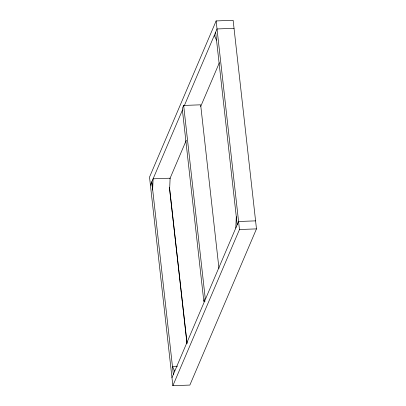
<?xml version="1.0" encoding="UTF-8"?>
<svg xmlns="http://www.w3.org/2000/svg" width="406" height="406" viewBox="0 0 406 406"><rect width="100%" height="100%" fill="white"/><g stroke="black" fill="none" stroke-linecap="round" stroke-linejoin="round"><path stroke-width="0.61" d="M235.8 228.005L236.292 216.728M216.134 20.929L149.52 177.112L172.86 385.7L189.866 385.071L256.48 228.888L233.14 20.3L216.134 20.929L239.474 229.517L172.86 385.7M218.961 268.412L200.655 104.814L183.649 105.448L182.258 108.701L203.807 301.242L205.066 301.196M150.413 185.136L182.482 109.96M184.222 105.88L217.032 28.953L234.039 28.324M169.906 178.676L186.273 140.309M200.691 106.509L219.372 62.707M203.807 301.242L205.192 297.989L183.649 105.448M171.961 377.676L238.576 221.498L255.587 220.864M239.474 229.517L256.48 228.888M177.488 366.212L172.448 366.4L174.737 371.17M214.256 35.464L216.54 40.23M169.51 188.364L187.044 343.146M215.642 32.206L237.19 224.751M169.515 187.542L186.978 343.588M169.485 188.232L169.627 189.465L170.114 178.188L153.108 178.823L152.615 190.099L151.717 182.076M151.803 181.883L173.347 374.423"/></g></svg>
